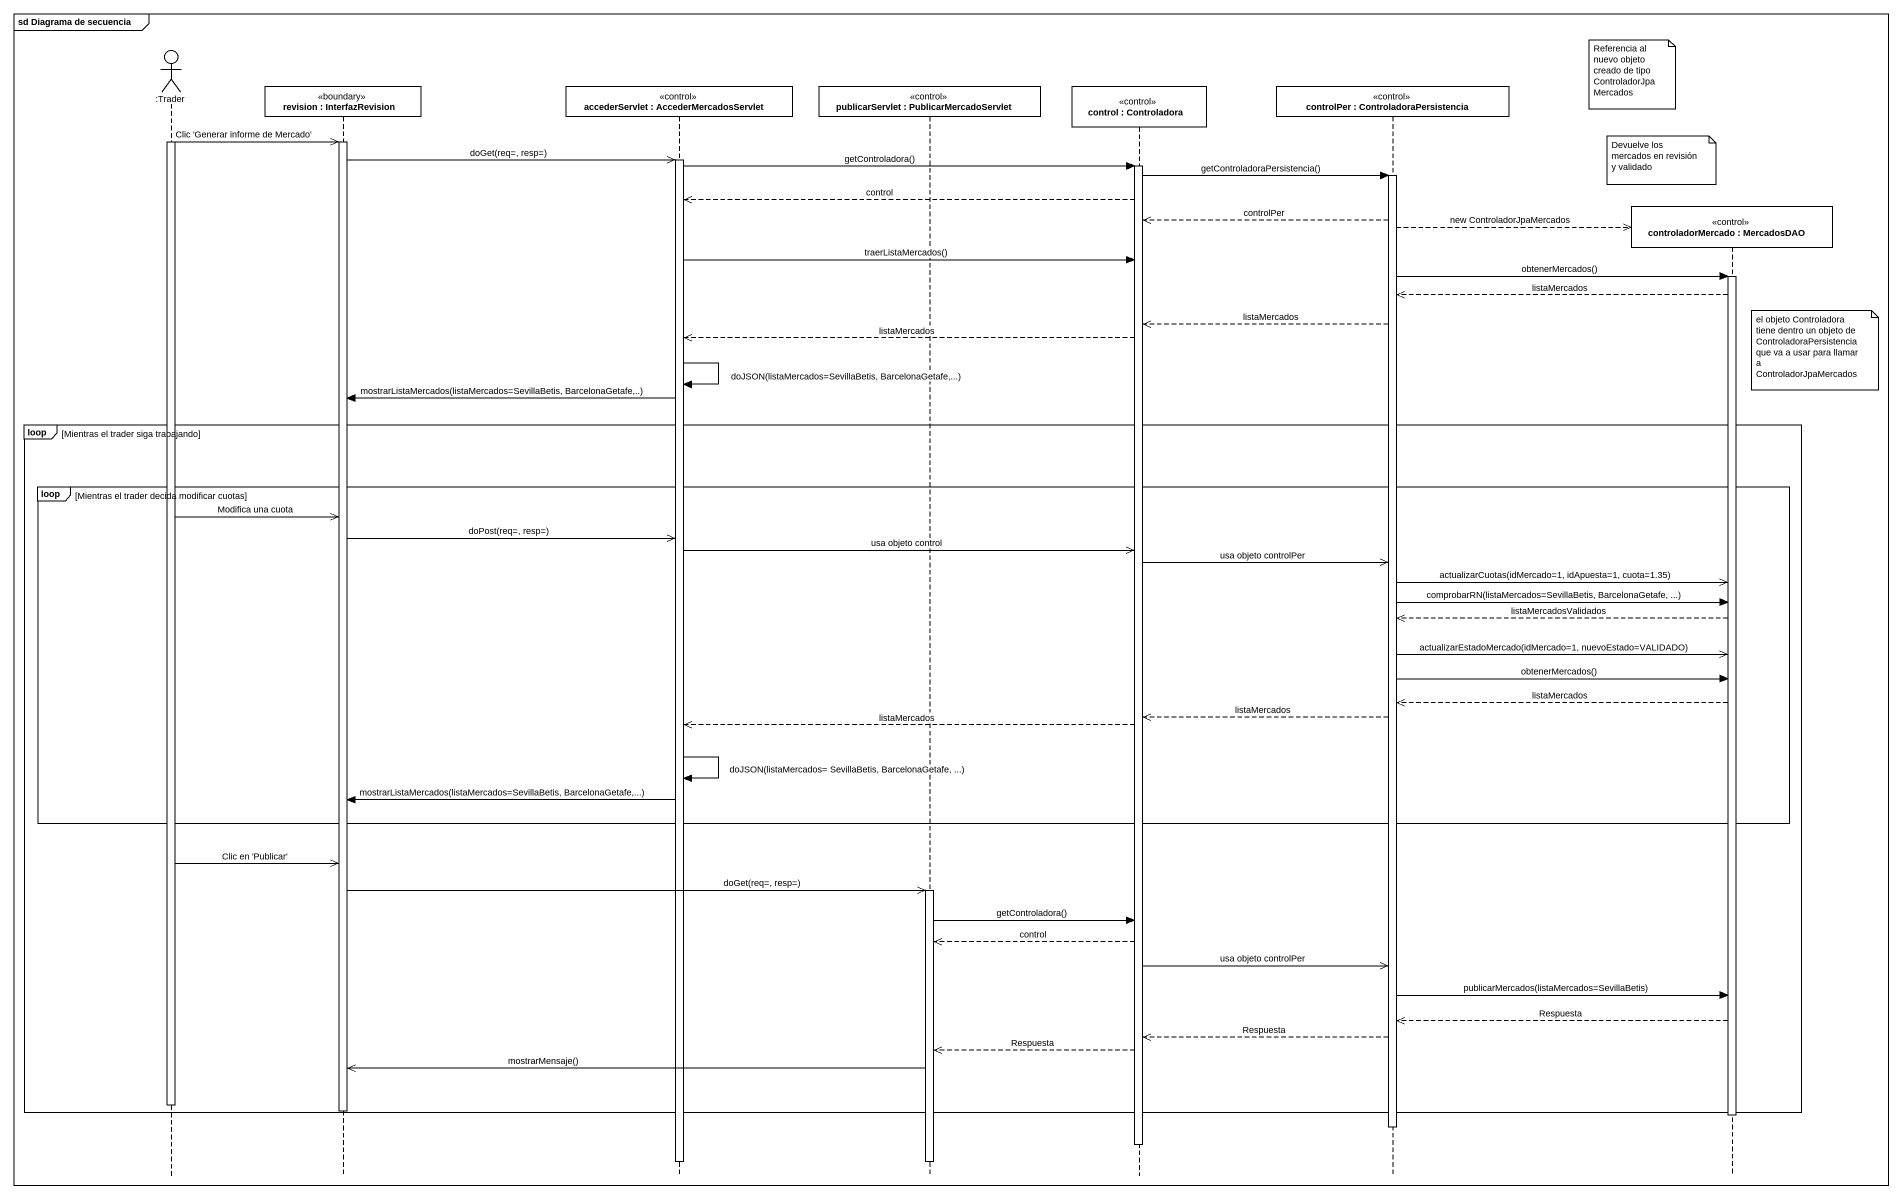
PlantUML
@startuml
mainframe sd Diagrama de secuencia
hide footbox
actor ":Trader" as Trader
participant "revision : InterfazRevision" as revision <<boundary>>
participant "accederServlet : AccederMercadosServlet" as accederServlet <<control>>
participant "publicarServlet : PublicarMercadoServlet" as publicarServlet <<control>>
participant "control : Controladora" as control_ <<control>>
participant "controlPer : ControladoraPersistencia" as controlPer <<control>>
participant "controladorMercado : MercadosDAO" as controladorMercado <<control>>

note left of controladorMercado : Referencia al nuevo objeto creado de tipo ControladorJpaMercados
activate Trader
Trader ->> revision : Clic 'Generar informe de Mercado'
activate revision
revision ->> accederServlet : doGet(req=, resp=)
note left of controladorMercado : Devuelve los mercados en revisión y validado
activate accederServlet
accederServlet -> control_ : getControladora()
activate control_
control_ -> controlPer : getControladoraPersistencia()
activate controlPer
control_ -->> accederServlet : control
controlPer -->> control_ : controlPer
controlPer -->> controladorMercado ** : new ControladorJpaMercados
accederServlet -> control_ : traerListaMercados()
controlPer -> controladorMercado : obtenerMercados()
activate controladorMercado
controladorMercado -->> controlPer : listaMercados
controlPer -->> control_ : listaMercados
control_ -->> accederServlet : listaMercados
note right of controladorMercado : el objeto Controladora tiene dentro un objeto de ControladoraPersistencia que va a usar para llamar a ControladorJpaMercados
accederServlet -> accederServlet : doJSON(listaMercados=SevillaBetis, BarcelonaGetafe,...)
accederServlet -> revision : mostrarListaMercados(listaMercados=SevillaBetis, BarcelonaGetafe,..)
loop Mientras el trader siga trabajando
  loop Mientras el trader decida modificar cuotas
    Trader ->> revision : Modifica una cuota
    revision ->> accederServlet : doPost(req=, resp=)
    accederServlet ->> control_ : usa objeto control
    control_ ->> controlPer : usa objeto controlPer
    controlPer ->> controladorMercado : actualizarCuotas(idMercado=1, idApuesta=1, cuota=1.35)
    controlPer -> controladorMercado : comprobarRN(listaMercados=SevillaBetis, BarcelonaGetafe, ...)
    controladorMercado -->> controlPer : listaMercadosValidados
    controlPer ->> controladorMercado : actualizarEstadoMercado(idMercado=1, nuevoEstado=VALIDADO)
    controlPer -> controladorMercado : obtenerMercados()
    controladorMercado -->> controlPer : listaMercados
    controlPer -->> control_ : listaMercados
    control_ -->> accederServlet : listaMercados
    accederServlet -> accederServlet : doJSON(listaMercados= SevillaBetis, BarcelonaGetafe, ...)
    accederServlet -> revision : mostrarListaMercados(listaMercados=SevillaBetis, BarcelonaGetafe,...)
  end
  Trader ->> revision : Clic en 'Publicar'
  revision ->> publicarServlet : doGet(req=, resp=)
  activate publicarServlet
  publicarServlet -> control_ : getControladora()
  control_ -->> publicarServlet : control
  control_ ->> controlPer : usa objeto controlPer
  controlPer -> controladorMercado : publicarMercados(listaMercados=SevillaBetis)
  controladorMercado -->> controlPer : Respuesta
  controlPer -->> control_ : Respuesta
  control_ -->> publicarServlet : Respuesta
  publicarServlet ->> revision : mostrarMensaje()
  deactivate Trader
  deactivate revision
end
deactivate controladorMercado
deactivate controlPer
deactivate control_
deactivate accederServlet
deactivate publicarServlet
@enduml
